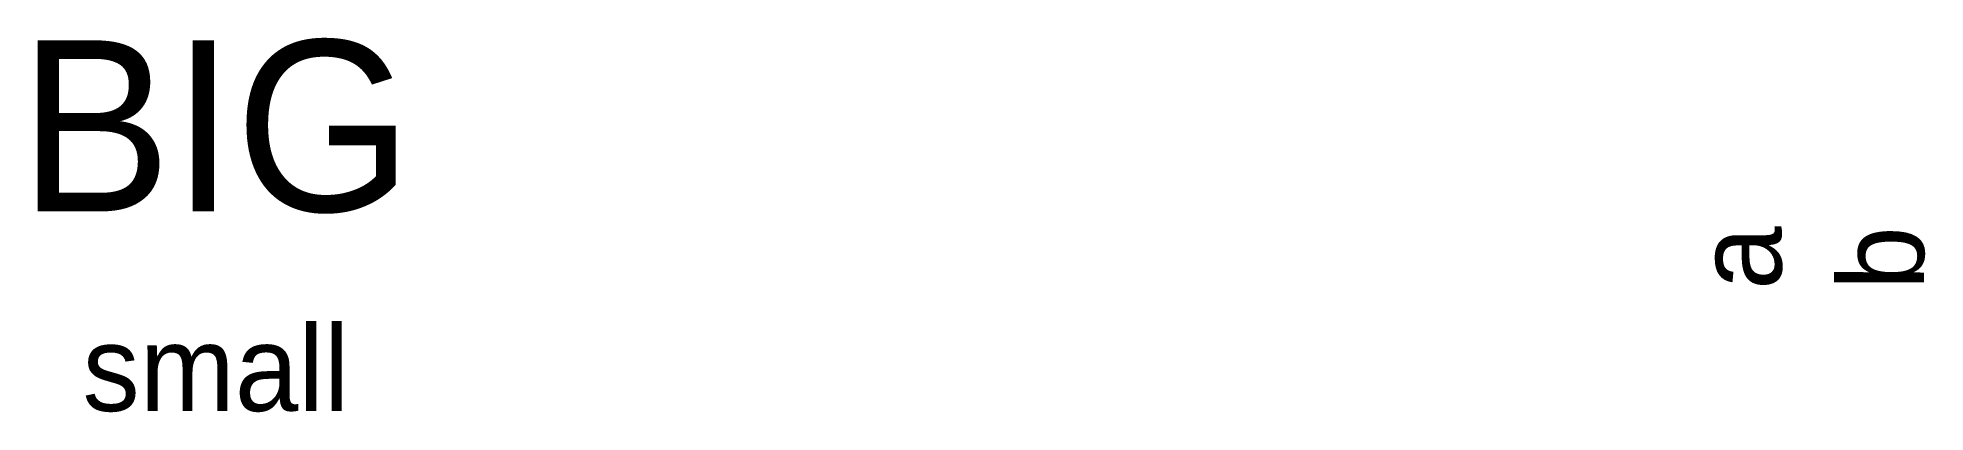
# Model space of a CAD drawing. Header units: millimetres. Extents: x 90 to 200, y 89 to 111.
import ezdxf

# ---------------------------------------------------------------- set-up
doc = ezdxf.new("R2010")
doc.units = ezdxf.units.MM
doc.layers.get('0').update_dxf_attribs({"linetype": 'CONTINUOUS'})

msp = doc.modelspace()

# ---------------------------------------------------------------- texts
at = {"insert": (100, 100), "char_height": 5, "attachment_point": 5}
msp.add_mtext('{\\H2x;BIG}\\Psmall', dxfattribs=at)
at = {"insert": (200, 100), "char_height": 5, "attachment_point": 9, "rotation": 90}
msp.add_mtext('a\\Pb', dxfattribs=at)

doc.saveas('drawing.dxf')
